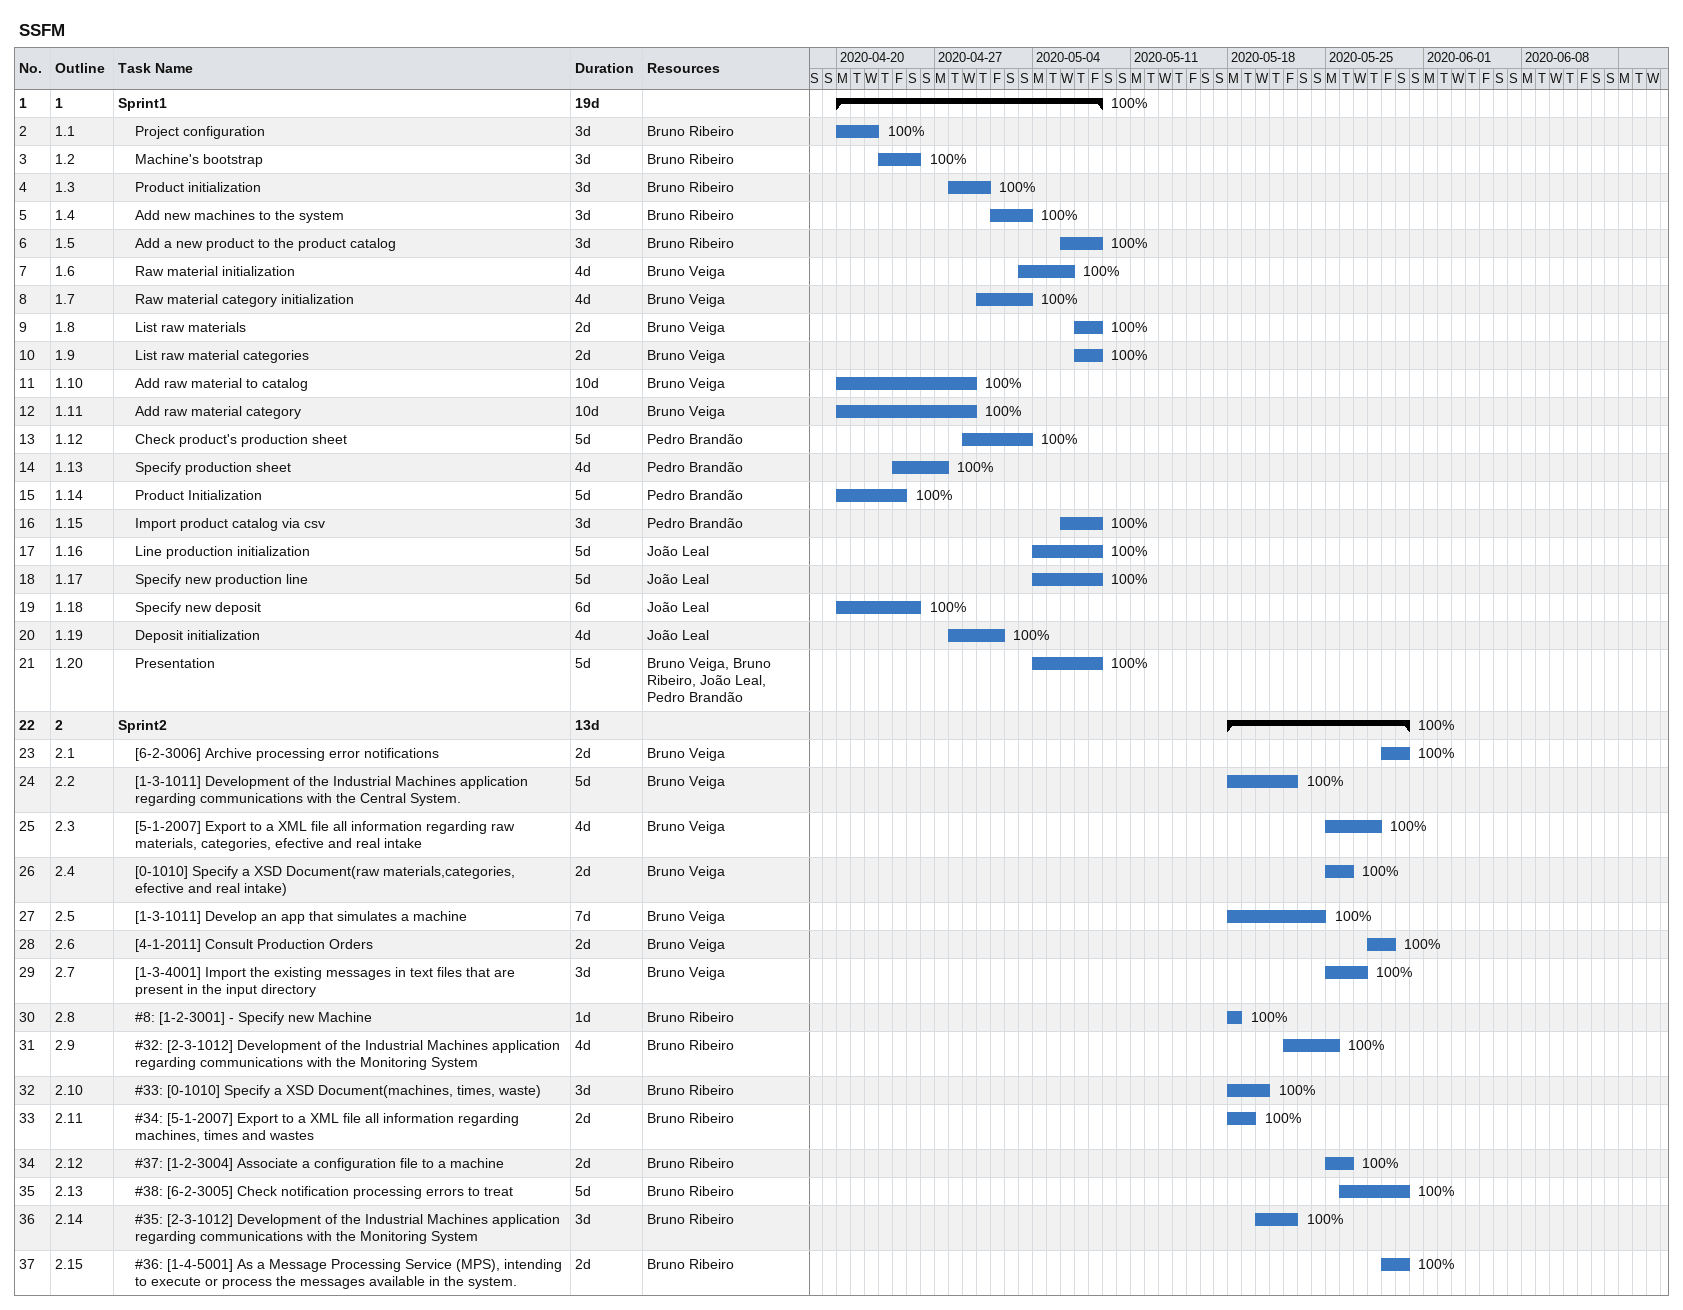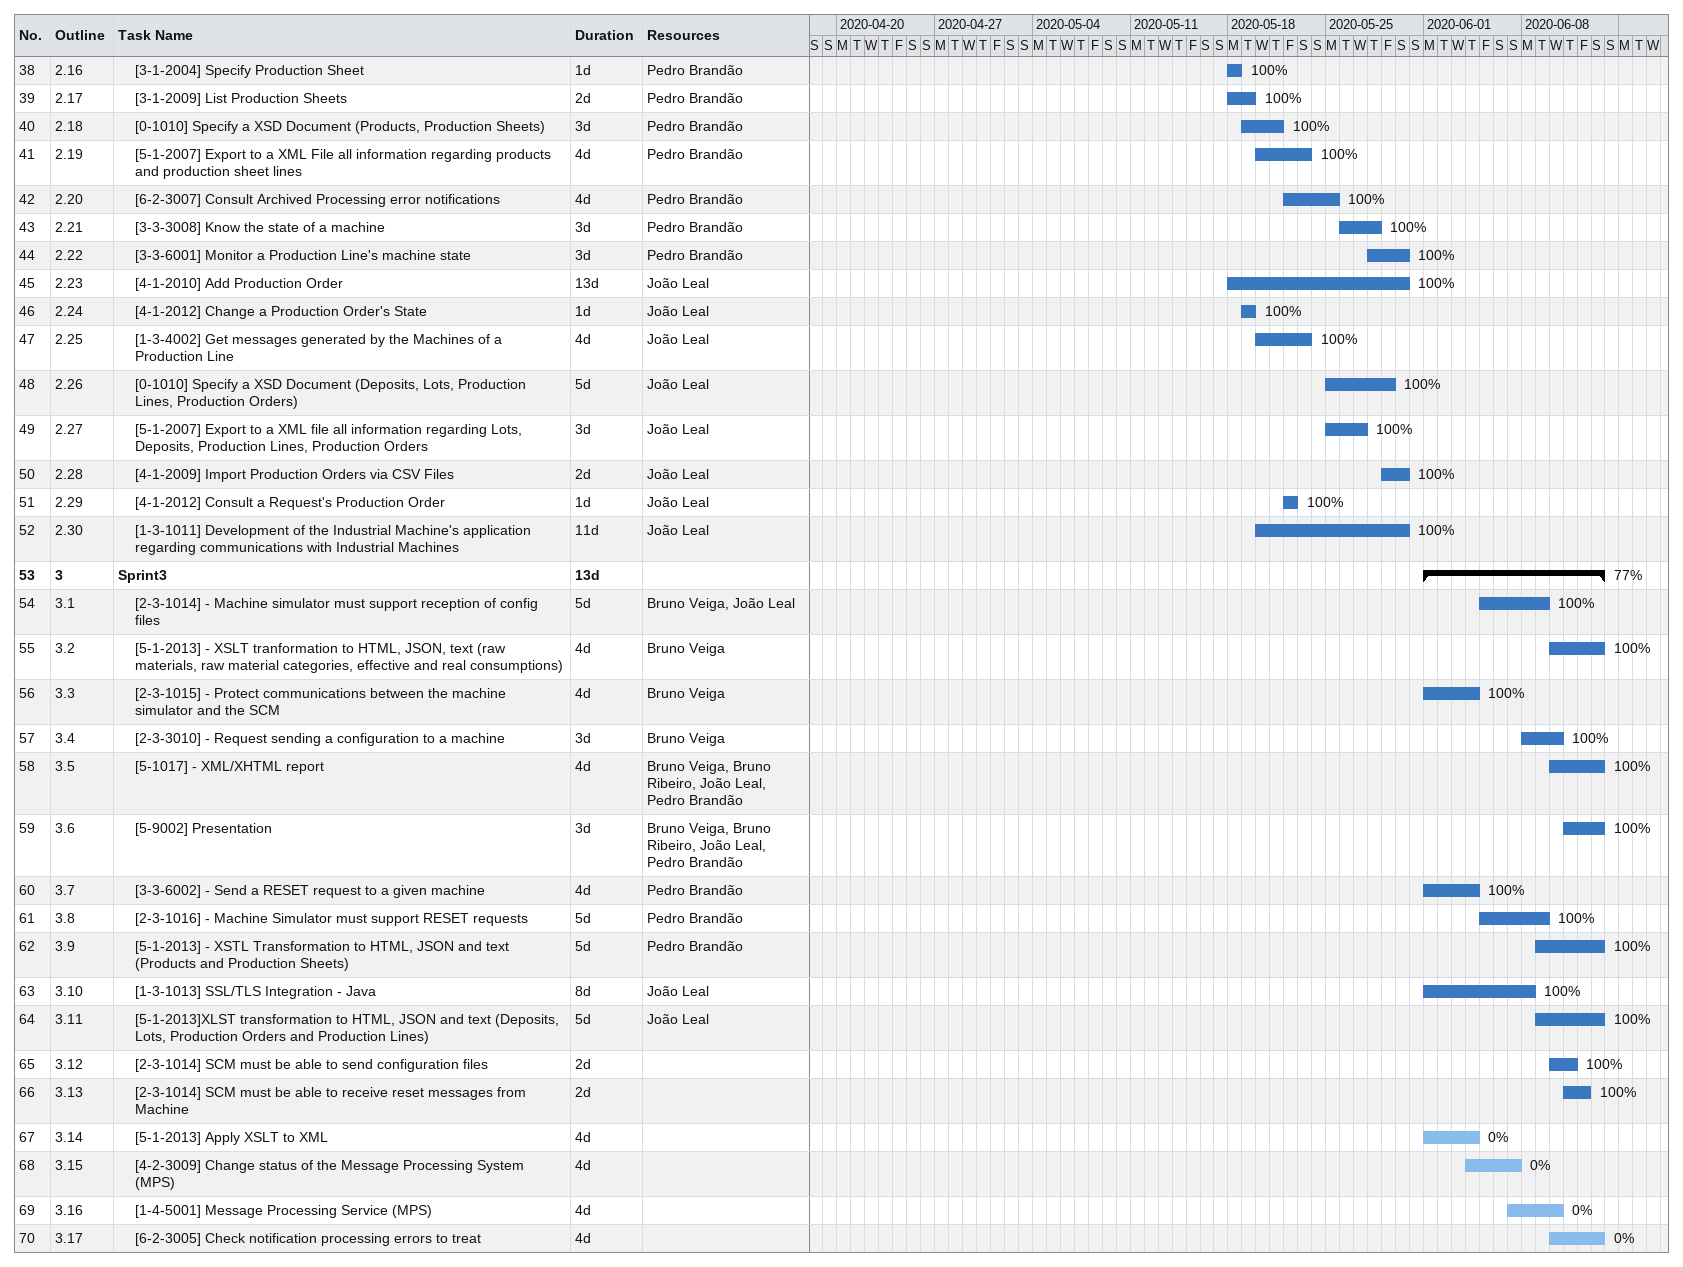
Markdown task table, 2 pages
SSFM

| ID | WBS | Task | Duration | Start | Finish | Resources | % complete |
|---|---|---|---|---|---|---|---|
| 1 | 1 | **Sprint1** | 19d | 2020-04-20 | 2020-05-08 |  | 100 |
| 2 | 1.1 | Project configuration | 3d | 2020-04-20 | 2020-04-22 | Bruno Ribeiro | 100 |
| 3 | 1.2 | Machine's bootstrap | 3d | 2020-04-23 | 2020-04-25 | Bruno Ribeiro | 100 |
| 4 | 1.3 | Product initialization | 3d | 2020-04-28 | 2020-04-30 | Bruno Ribeiro | 100 |
| 5 | 1.4 | Add new machines to the system | 3d | 2020-05-01 | 2020-05-03 | Bruno Ribeiro | 100 |
| 6 | 1.5 | Add a new product to the product catalog | 3d | 2020-05-06 | 2020-05-08 | Bruno Ribeiro | 100 |
| 7 | 1.6 | Raw material initialization | 4d | 2020-05-03 | 2020-05-06 | Bruno Veiga | 100 |
| 8 | 1.7 | Raw material category initialization | 4d | 2020-04-30 | 2020-05-03 | Bruno Veiga | 100 |
| 9 | 1.8 | List raw materials | 2d | 2020-05-07 | 2020-05-08 | Bruno Veiga | 100 |
| 10 | 1.9 | List raw material categories | 2d | 2020-05-07 | 2020-05-08 | Bruno Veiga | 100 |
| 11 | 1.10 | Add raw material to catalog | 10d | 2020-04-20 | 2020-04-29 | Bruno Veiga | 100 |
| 12 | 1.11 | Add raw material category | 10d | 2020-04-20 | 2020-04-29 | Bruno Veiga | 100 |
| 13 | 1.12 | Check product's production sheet | 5d | 2020-04-29 | 2020-05-03 | Pedro Brandão | 100 |
| 14 | 1.13 | Specify production sheet | 4d | 2020-04-24 | 2020-04-27 | Pedro Brandão | 100 |
| 15 | 1.14 | Product Initialization | 5d | 2020-04-20 | 2020-04-24 | Pedro Brandão | 100 |
| 16 | 1.15 | Import product catalog via csv | 3d | 2020-05-06 | 2020-05-08 | Pedro Brandão | 100 |
| 17 | 1.16 | Line production initialization | 5d | 2020-05-04 | 2020-05-08 | João Leal | 100 |
| 18 | 1.17 | Specify new production line | 5d | 2020-05-04 | 2020-05-08 | João Leal | 100 |
| 19 | 1.18 | Specify new deposit | 6d | 2020-04-20 | 2020-04-25 | João Leal | 100 |
| 20 | 1.19 | Deposit initialization | 4d | 2020-04-28 | 2020-05-01 | João Leal | 100 |
| 21 | 1.20 | Presentation | 5d | 2020-05-04 | 2020-05-08 | Bruno Veiga, Bruno Ribeiro, João Leal, Pedro Brandão | 100 |
| 22 | 2 | **Sprint2** | 13d | 2020-05-18 | 2020-05-30 |  | 100 |
| 23 | 2.1 | [6-2-3006] Archive processing error notifications | 2d | 2020-05-29 | 2020-05-30 | Bruno Veiga | 100 |
| 24 | 2.2 | [1-3-1011] Development of the Industrial Machines application regarding communications with the Central System. | 5d | 2020-05-18 | 2020-05-22 | Bruno Veiga | 100 |
| 25 | 2.3 | [5-1-2007] Export to a XML file all information regarding raw materials, categories, efective and real intake | 4d | 2020-05-25 | 2020-05-28 | Bruno Veiga | 100 |
| 26 | 2.4 | [0-1010] Specify a XSD Document(raw materials,categories, efective and real intake) | 2d | 2020-05-25 | 2020-05-26 | Bruno Veiga | 100 |
| 27 | 2.5 | [1-3-1011] Develop an app that simulates a machine | 7d | 2020-05-18 | 2020-05-24 | Bruno Veiga | 100 |
| 28 | 2.6 | [4-1-2011] Consult Production Orders | 2d | 2020-05-28 | 2020-05-29 | Bruno Veiga | 100 |
| 29 | 2.7 | [1-3-4001] Import the existing messages in text files that are present in the input directory | 3d | 2020-05-25 | 2020-05-27 | Bruno Veiga | 100 |
| 30 | 2.8 | #8: [1-2-3001] - Specify new Machine | 1d | 2020-05-18 | 2020-05-18 | Bruno Ribeiro | 100 |
| 31 | 2.9 | #32: [2-3-1012] Development of the Industrial Machines application regarding communications with the Monitoring System | 4d | 2020-05-22 | 2020-05-25 | Bruno Ribeiro | 100 |
| 32 | 2.10 | #33: [0-1010] Specify a XSD Document(machines, times, waste) | 3d | 2020-05-18 | 2020-05-20 | Bruno Ribeiro | 100 |
| 33 | 2.11 | #34: [5-1-2007] Export to a XML file all information regarding machines, times and wastes | 2d | 2020-05-18 | 2020-05-19 | Bruno Ribeiro | 100 |
| 34 | 2.12 | #37: [1-2-3004] Associate a configuration file to a machine | 2d | 2020-05-25 | 2020-05-26 | Bruno Ribeiro | 100 |
| 35 | 2.13 | #38: [6-2-3005] Check notification processing errors to treat | 5d | 2020-05-26 | 2020-05-30 | Bruno Ribeiro | 100 |
| 36 | 2.14 | #35: [2-3-1012] Development of the Industrial Machines application regarding communications with the Monitoring System | 3d | 2020-05-20 | 2020-05-22 | Bruno Ribeiro | 100 |
| 37 | 2.15 | #36: [1-4-5001] As a Message Processing Service (MPS), intending to execute or process the messages available in the system. | 2d | 2020-05-29 | 2020-05-30 | Bruno Ribeiro | 100 |
| 38 | 2.16 | [3-1-2004] Specify Production Sheet | 1d | 2020-05-18 | 2020-05-18 | Pedro Brandão | 100 |
| 39 | 2.17 | [3-1-2009] List Production Sheets | 2d | 2020-05-18 | 2020-05-19 | Pedro Brandão | 100 |
| 40 | 2.18 | [0-1010] Specify a XSD Document (Products, Production Sheets) | 3d | 2020-05-19 | 2020-05-21 | Pedro Brandão | 100 |
| 41 | 2.19 | [5-1-2007] Export to a XML File all information regarding products and production sheet lines | 4d | 2020-05-20 | 2020-05-23 | Pedro Brandão | 100 |
| 42 | 2.20 | [6-2-3007] Consult Archived Processing error notifications | 4d | 2020-05-22 | 2020-05-25 | Pedro Brandão | 100 |
| 43 | 2.21 | [3-3-3008] Know the state of a machine | 3d | 2020-05-26 | 2020-05-28 | Pedro Brandão | 100 |
| 44 | 2.22 | [3-3-6001] Monitor a Production Line's machine state | 3d | 2020-05-28 | 2020-05-30 | Pedro Brandão | 100 |
| 45 | 2.23 | [4-1-2010] Add Production Order | 13d | 2020-05-18 | 2020-05-30 | João Leal | 100 |
| 46 | 2.24 | [4-1-2012] Change a Production Order's State | 1d | 2020-05-19 | 2020-05-19 | João Leal | 100 |
| 47 | 2.25 | [1-3-4002] Get messages generated by the Machines of a Production Line | 4d | 2020-05-20 | 2020-05-23 | João Leal | 100 |
| 48 | 2.26 | [0-1010] Specify a XSD Document (Deposits, Lots, Production Lines, Production Orders) | 5d | 2020-05-25 | 2020-05-29 | João Leal | 100 |
| 49 | 2.27 | [5-1-2007] Export to a XML file all information regarding Lots, Deposits, Production Lines, Production Orders | 3d | 2020-05-25 | 2020-05-27 | João Leal | 100 |
| 50 | 2.28 | [4-1-2009] Import Production Orders via CSV Files | 2d | 2020-05-29 | 2020-05-30 | João Leal | 100 |
| 51 | 2.29 | [4-1-2012] Consult a Request's Production Order | 1d | 2020-05-22 | 2020-05-22 | João Leal | 100 |
| 52 | 2.30 | [1-3-1011] Development of the Industrial Machine's application regarding communications with Industrial Machines | 11d | 2020-05-20 | 2020-05-30 | João Leal | 100 |
| 53 | 3 | **Sprint3** | 13d | 2020-06-01 | 2020-06-13 |  | 77 |
| 54 | 3.1 | [2-3-1014] - Machine simulator must support reception of config files | 5d | 2020-06-05 | 2020-06-09 | Bruno Veiga, João Leal | 100 |
| 55 | 3.2 | [5-1-2013] - XSLT tranformation to HTML, JSON, text (raw materials, raw material categories, effective and real consumptions) | 4d | 2020-06-10 | 2020-06-13 | Bruno Veiga | 100 |
| 56 | 3.3 | [2-3-1015] - Protect communications between the machine simulator and the SCM | 4d | 2020-06-01 | 2020-06-04 | Bruno Veiga | 100 |
| 57 | 3.4 | [2-3-3010] - Request sending a configuration to a machine | 3d | 2020-06-08 | 2020-06-10 | Bruno Veiga | 100 |
| 58 | 3.5 | [5-1017] - XML/XHTML report | 4d | 2020-06-10 | 2020-06-13 | Bruno Veiga, Bruno Ribeiro, João Leal, Pedro Brandão | 100 |
| 59 | 3.6 | [5-9002] Presentation | 3d | 2020-06-11 | 2020-06-13 | Bruno Veiga, Bruno Ribeiro, João Leal, Pedro Brandão | 100 |
| 60 | 3.7 | [3-3-6002] - Send a RESET request to a given machine | 4d | 2020-06-01 | 2020-06-04 | Pedro Brandão | 100 |
| 61 | 3.8 | [2-3-1016] - Machine Simulator must support RESET requests | 5d | 2020-06-05 | 2020-06-09 | Pedro Brandão | 100 |
| 62 | 3.9 | [5-1-2013] - XSTL Transformation to HTML, JSON and text (Products and Production Sheets) | 5d | 2020-06-09 | 2020-06-13 | Pedro Brandão | 100 |
| 63 | 3.10 | [1-3-1013] SSL/TLS Integration - Java | 8d | 2020-06-01 | 2020-06-08 | João Leal | 100 |
| 64 | 3.11 | [5-1-2013]XLST transformation to HTML, JSON and text (Deposits, Lots, Production Orders and Production Lines) | 5d | 2020-06-09 | 2020-06-13 | João Leal | 100 |
| 65 | 3.12 | [2-3-1014] SCM must be able to send configuration files | 2d | 2020-06-10 | 2020-06-11 |  | 100 |
| 66 | 3.13 | [2-3-1014] SCM must be able to receive reset messages from Machine | 2d | 2020-06-11 | 2020-06-12 |  | 100 |
| 67 | 3.14 | [5-1-2013] Apply XSLT to XML | 4d | 2020-06-01 | 2020-06-04 |  | 0 |
| 68 | 3.15 | [4-2-3009] Change status of the Message Processing System (MPS) | 4d | 2020-06-04 | 2020-06-07 |  | 0 |
| 69 | 3.16 | [1-4-5001] Message Processing Service (MPS) | 4d | 2020-06-07 | 2020-06-10 |  | 0 |
| 70 | 3.17 | [6-2-3005] Check notification processing errors to treat | 4d | 2020-06-10 | 2020-06-13 |  | 0 |
